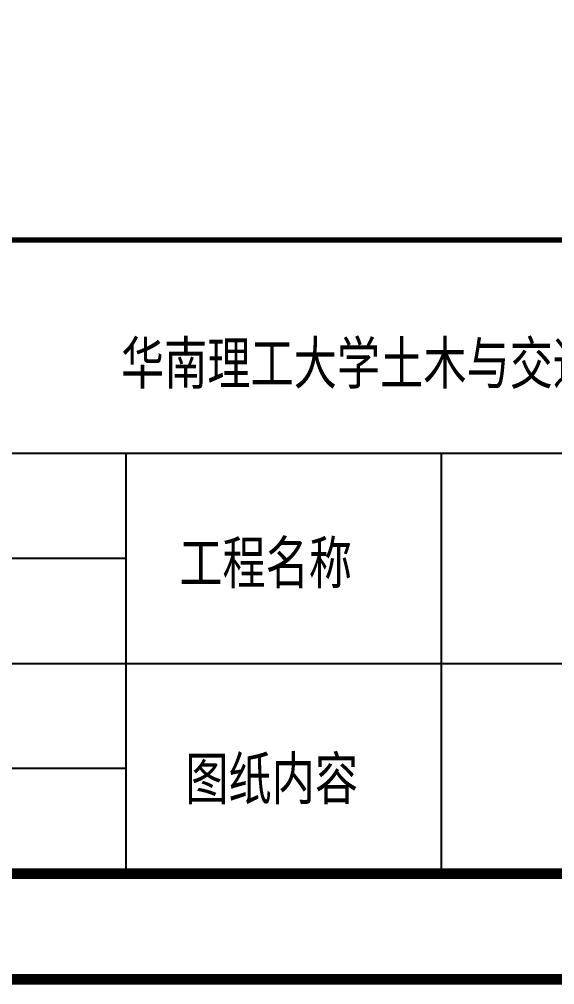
# Model space of a CAD drawing. Extents: x 31132 to 885236, y 345273 to 1212165.
# Drawn here: x 268017 to 271187, y 409925 to 415636 of the extents above; entities that cross this region are included whole.
import ezdxf

# ---------------------------------------------------------------- set-up
doc = ezdxf.new("R2010")
doc.units = 0
doc.header["$LTSCALE"] = 1000
for name, color, linetype in [('PUB_TITLE', 4, 'CONTINUOUS'), ('TEXT', 7, 'CONTINUOUS'), ('TK', 4, 'CONTINUOUS')]:
    doc.layers.add(name, color=color, linetype=linetype)
doc.styles.add('图框_仿宋', font='simfang.ttf', dxfattribs={"width": 0.75, "height": 250})

msp = doc.modelspace()

# ---------------------------------------------------------------- linework, layer by layer
at = {"layer": 'PUB_TITLE', "color": 4}
for p, q in [((264231.69, 413068.37), (278294.19, 413068.37)), ((268647.55, 413068.37), (268647.55, 410580.9)), ((270514.61, 413068.37), (270514.61, 410580.9)), ((268647.55, 412446.5), (264231.69, 412446.5)), ((264231.69, 411824.63), (278294.19, 411824.63)), ((268647.55, 411202.77), (264231.69, 411202.77))]:
    msp.add_line(p, q, dxfattribs=at)
at = {"layer": 'PUB_TITLE', "color": 4, "const_width": 31.25}
msp.add_lwpolyline([(278294.19, 414330.9), (264231.69, 414330.9)], dxfattribs=at)
at = {"layer": 'TK', "const_width": 62.5}
for points in [[(226419.19, 409955.9), (226419.19, 447080.9), (278919.19, 447080.9), (278919.19, 409955.9)], [(229544.19, 410580.9), (229544.19, 446455.9), (278294.19, 446455.9), (278294.19, 410580.9)]]:
    msp.add_lwpolyline(points, close=True, dxfattribs=at)

# ---------------------------------------------------------------- texts
at = {"layer": 'TEXT', "style": '图框_仿宋', "width": 0.75}
msp.add_text('华南理工大学土木与交通学院高等钢结构课程设计', height=250, dxfattribs=at).set_placement((268618.46, 413477.39))
at = {"layer": 'TEXT', "lineweight": 20, "style": '图框_仿宋', "width": 0.75}
for s, p in [('工程名称', (268963.8, 412296.74)), ('图纸内容', (268999.41, 411019.95))]:
    msp.add_text(s, height=250, dxfattribs=at).set_placement(p)

doc.saveas('drawing.dxf')
